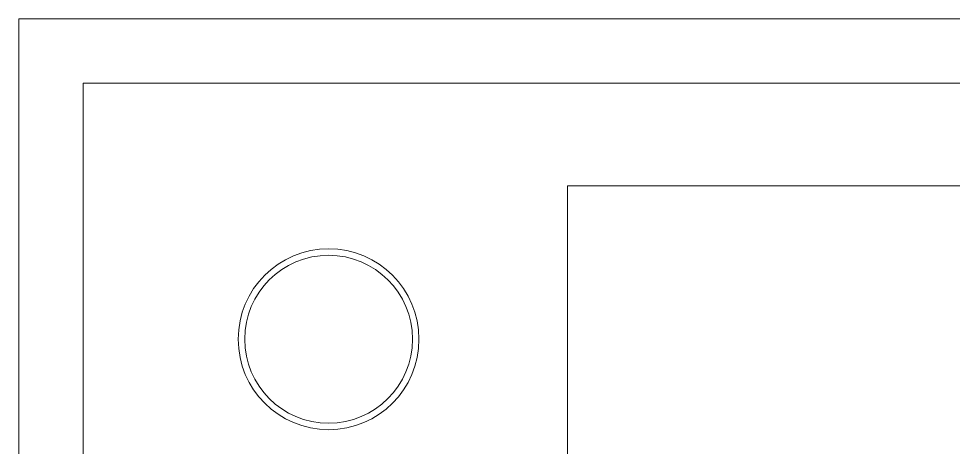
# Model space of a CAD drawing. Header units: millimetres. Extents: x -160614 to 59925, y -157025 to 0.
# Drawn here: x -37052 to -35605, y -106406 to -105743 of the extents above; entities that cross this region are included whole.
import ezdxf

# ---------------------------------------------------------------- set-up
doc = ezdxf.new("R2010")
doc.units = ezdxf.units.MM
doc.header["$LTSCALE"] = 8
for name, color, linetype, lineweight in [('72_EGR_EQP_TAG', 9, 'Continuous', 5), ('LOADING', 9, 'Continuous', 5), ('Walls', 9, 'Continuous', 5)]:
    doc.layers.add(name, color=color, linetype=linetype, lineweight=lineweight)

# ---------------------------------------------------------------- blocks, each defined once
blk = doc.blocks.new('WM00001-P')
at = {"layer": 'LOADING'}
for radius in [0.14, 0.13]:
    blk.add_circle((0, 0), radius, dxfattribs=at)
blk = doc.blocks.new('1stF')
at = {"layer": 'LOADING', "color": 9, "elevation": 0}
blk.add_lwpolyline([(-36202.3, -107501.5), (-35452.3, -107501.5), (-35452.3, -106001.5), (-36202.3, -106001.5)], close=True, dxfattribs=at)
at = {"layer": 'Walls', "color": 9}
for p, q in [((-29052.3, -105742.6, 0.1), (-37052.3, -105742.6, 0.1)), ((-37052.3, -105742.6, 0.1), (-37052.3, -107512.6, 0.1)), ((-33452.3, -105842.6, 0.1), (-36952.3, -105842.6, 0.1)), ((-36952.3, -105842.6, 0.1), (-36952.3, -107512.6, 0.1))]:
    blk.add_line(p, q, dxfattribs=at)
at = {"layer": 'LOADING', "color": 9, "extrusion": (2.25644e-18, -2.24019e-05, -1), "xscale": -1000, "yscale": 1000, "zscale": 1000, "rotation": 90}
blk.add_blockref('WM00001-P', (36572.3, -106238.7, 2.4), dxfattribs=at)

msp = doc.modelspace()

# ---------------------------------------------------------------- block references
at = {"layer": '72_EGR_EQP_TAG'}
msp.add_blockref('1stF', (0, 0), dxfattribs=at)

doc.saveas('drawing.dxf')
